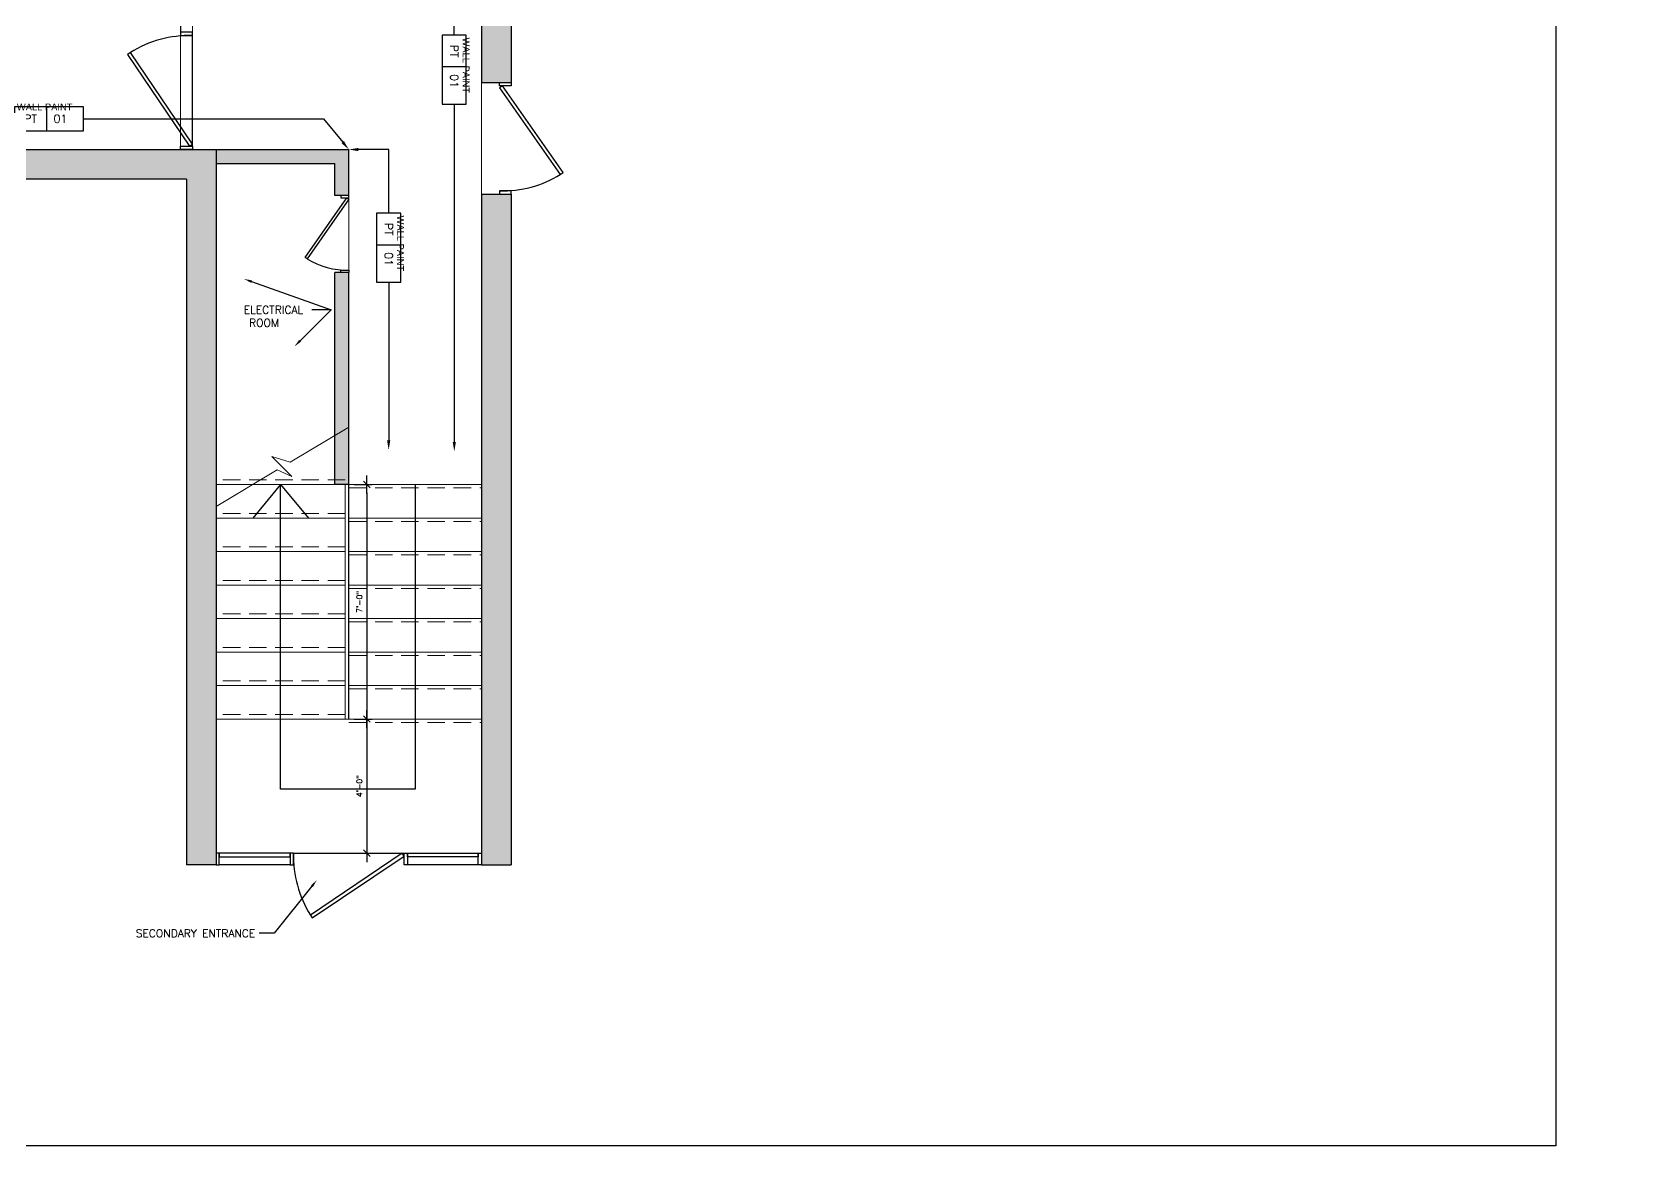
# Model space of a CAD drawing. Header units: inches. Extents: x -11160 to 9368, y -3485 to 2663.
# Drawn here: x 456 to 1034, y -3362 to -2964 of the extents above; entities that cross this region are included whole.
import ezdxf
from ezdxf import colors
from ezdxf.entities.mleader import LeaderData, LeaderLine
from ezdxf.enums import TextEntityAlignment as Align
from ezdxf.math import Vec2, Vec3

# ---------------------------------------------------------------- set-up
doc = ezdxf.new("R2018")
doc.units = ezdxf.units.IN
doc.header["$MEASUREMENT"] = 0
doc.linetypes.add('CENTER', pattern=[2, 1.25, -0.25, 0.25, -0.25])
doc.linetypes.add('HIDDEN', pattern=[0.375, 0.25, -0.125])
for name, color, linetype in [('A-WALL', 4, 'Continuous'), ('A-WINDOW', 1, 'Continuous'), ('MD-FF-HATCH-6', 8, 'Continuous'), ('SM-A-NOTE', 2, 'Continuous'), ('SM-COM-GRID', 8, 'CENTER'), ('SM-FF-IDEN', 2, 'Continuous'), ('SM-RCP-TEXT', 2, 'Continuous'), ('YP-DOOR', 1, 'Continuous')]:
    doc.layers.add(name, color=color, linetype=linetype)
doc.layers.add('D-D FLOOR', color=2, linetype='Continuous', lineweight=9)
doc.layers.add('I-8-Gray', color=1, linetype='Continuous', lineweight=9)
doc.styles.add('SM-LEADER-00', font='romans.shx')
doc.styles.add('SMI-24', font='romans.shx', dxfattribs={"height": 2})
doc.styles.add('SMM-1', font='romans.shx', dxfattribs={"height": 2})
doc.dimstyles.new('SMI-24', dxfattribs={"dimscale": 24, "dimtxt": 2, "dimasz": 0.125, "dimexe": 0.078125, "dimexo": 0.078125, "dimgap": 0.0625, "dimtad": 1, "dimdec": 3, "dimrnd": 0.25, "dimzin": 3, "dimdsep": 46, "dimlunit": 4, "dimtxsty": 'SMI-24', "dimblk": 'SMI-thick', "dimcen": 0.09375, "dimclrd": 1, "dimclre": 1, "dimclrt": 2, "dimadec": 0, "dimazin": 0, "dimtfac": 0.09375, "dimtdec": 3, "dimtmove": 2, "dimatfit": 3, "dimfxl": 0.078125, "dimfrac": 2, "dimtolj": 1, "dimtzin": 3, "dimarcsym": 0})

# ---------------------------------------------------------------- blocks, each defined once
blk = doc.blocks.new('SMI-thick')
at = {"color": 0, "linetype": 'Continuous'}
blk.add_line((-1.08, 0), (1.08, 0), dxfattribs=at)
at = {"color": 4, "linetype": 'Continuous'}
blk.add_line((0.39, 0.39), (-0.39, -0.39), dxfattribs=at)
blk = doc.blocks.new('*D378')
at = {"layer": 'A-WALL', "color": 1, "lineweight": -2, "transparency": 16777216}
for p, q in [((571.12, -3125.6), (577.6, -3125.6)), ((575.73, -3128.6), (575.73, -3206.58)), ((571.12, -3209.58), (577.6, -3209.58))]:
    blk.add_line(p, q, dxfattribs=at)
at = {"layer": 'Defpoints', "color": 0, "transparency": 16777216}
for p in [(569.25, -3125.6), (569.25, -3209.58), (575.73, -3209.58)]:
    blk.add_point(p, dxfattribs=at)
at = {"layer": 'A-WALL', "color": 1, "lineweight": -2, "transparency": 16777216, "xscale": 3, "yscale": 3, "zscale": 3}
for p, rotation in [((575.73, -3125.6), 90), ((575.73, -3209.58), 270)]:
    blk.add_blockref('SMI-thick', p, dxfattribs=dict(at, rotation=rotation))
at = {"layer": 'A-WALL', "color": 2, "transparency": 16777216, "insert": (573.04, -3167.59), "char_height": 2, "attachment_point": 5, "rotation": 90, "style": 'SMI-24'}
blk.add_mtext('\\A1;7\'-0"', dxfattribs=at)
blk = doc.blocks.new('*D379')
at = {"layer": 'A-WALL', "color": 1, "lineweight": -2, "transparency": 16777216}
for p, q in [((571.12, -3209.58), (577.6, -3209.58)), ((575.73, -3212.58), (575.73, -3254.6)), ((571.12, -3257.6), (577.6, -3257.6))]:
    blk.add_line(p, q, dxfattribs=at)
at = {"layer": 'Defpoints', "color": 0, "transparency": 16777216}
for p in [(569.25, -3209.58), (569.25, -3257.6), (575.73, -3257.6)]:
    blk.add_point(p, dxfattribs=at)
at = {"layer": 'A-WALL', "color": 1, "lineweight": -2, "transparency": 16777216, "xscale": 3, "yscale": 3, "zscale": 3}
for p, rotation in [((575.73, -3209.58), 90), ((575.73, -3257.6), 270)]:
    blk.add_blockref('SMI-thick', p, dxfattribs=dict(at, rotation=rotation))
at = {"layer": 'A-WALL', "color": 2, "transparency": 16777216, "insert": (573.04, -3233.59), "char_height": 2, "attachment_point": 5, "rotation": 90, "style": 'SMI-24'}
blk.add_mtext('\\A1;4\'-0"', dxfattribs=at)
blk = doc.blocks.new('*U424')
at = {"color": 1}
blk.add_line((7.93, 3.02), (7.93, -2.98), dxfattribs=at)
at = {"color": 1, "linetype": 'ByBlock'}
for points in [[(-59.7, 0.02, 0.8, 0, 0), (-62.1, 0.02, 0, 0, 0)], [(81.99, -5.82, 0.8, 0, 0), (83.51, -7.68, 0, 0, 0)]]:
    blk.add_lwpolyline(points, format="xyseb", dxfattribs=at)
for points in [[(-53.07, 0.02), (-59.7, 0.02)], [(0, 0.02), (-53.07, 0.02)], [(17.23, 0.02), (77.2, 0.02)], [(77.2, 0.02), (81.99, -5.82)]]:
    blk.add_lwpolyline(points, dxfattribs=at)
at = {"color": 0}
blk.add_lwpolyline([(0, -2.98), (17.23, -2.98), (17.23, 3.02), (0, 3.02)], close=True, dxfattribs=at)
at = {"color": 2, "lineweight": 30, "flags": 104}
blk.add_attdef('NAME', text='', height=2, dxfattribs=at).set_placement((0.57, 3.83), align=Align.BOTTOM_LEFT)
at = {"color": 2, "style": 'SMM-1'}
blk.add_attdef('TYP', text='', height=2, dxfattribs=at).set_placement((3.96, 0.02), align=Align.MIDDLE_CENTER)
blk.add_attdef('XXX', text='', height=2, dxfattribs=at).set_placement((9.73, 0.02), align=Align.MIDDLE_LEFT)
blk = doc.blocks.new('*U423')
at = {"color": 1}
blk.add_line((7.93, 3.02), (7.93, -2.98), dxfattribs=at)
at = {"color": 1, "linetype": 'ByBlock'}
for points in [[(-10.87, 5.18, 0.8, 0, 0), (-12.62, 6.82, 0, 0, 0)], [(101.7, 0.02, 0.8, 0, 0), (104.11, 0.02, 0, 0, 0)]]:
    blk.add_lwpolyline(points, format="xyseb", dxfattribs=at)
for points in [[(-5.35, 0.02), (-10.87, 5.18)], [(0, 0.02), (-5.35, 0.02)], [(17.23, 0.02), (70.3, 0.02)], [(70.3, 0.02), (101.7, 0.02)]]:
    blk.add_lwpolyline(points, dxfattribs=at)
at = {"color": 0}
blk.add_lwpolyline([(0, -2.98), (17.23, -2.98), (17.23, 3.02), (0, 3.02)], close=True, dxfattribs=at)
at = {"color": 2, "lineweight": 30, "flags": 104}
blk.add_attdef('NAME', text='', height=2, dxfattribs=at).set_placement((0.57, 3.83), align=Align.BOTTOM_LEFT)
at = {"color": 2, "style": 'SMM-1'}
blk.add_attdef('TYP', text='', height=2, dxfattribs=at).set_placement((3.96, 0.02), align=Align.MIDDLE_CENTER)
blk.add_attdef('XXX', text='', height=2, dxfattribs=at).set_placement((9.73, 0.02), align=Align.MIDDLE_LEFT)
blk = doc.blocks.new('*U422')
at = {"color": 1}
blk.add_line((7.93, 3.02), (7.93, -2.98), dxfattribs=at)
at = {"color": 1, "linetype": 'ByBlock'}
for points in [[(0, 0.02), (-15.95, 0.02)], [(-15.95, 0.02), (-15.95, -7.54)], [(17.23, 0.02), (52.17, 0.02)], [(52.17, 0.02), (56.8, 0.02)]]:
    blk.add_lwpolyline(points, dxfattribs=at)
at = {"color": 0}
blk.add_lwpolyline([(0, -2.98), (17.23, -2.98), (17.23, 3.02), (0, 3.02)], close=True, dxfattribs=at)
at = {"color": 1, "linetype": 'ByBlock'}
for points in [[(56.8, 0.02, 0.8, 0, 0), (59.2, 0.02, 0, 0, 0)], [(-15.95, -7.54, 0.8, 0, 0), (-15.95, -9.94, 0, 0, 0)]]:
    blk.add_lwpolyline(points, format="xyseb", dxfattribs=at)
at = {"color": 2, "lineweight": 30, "flags": 104}
blk.add_attdef('NAME', text='', height=2, dxfattribs=at).set_placement((0.57, 3.83), align=Align.BOTTOM_LEFT)
at = {"color": 2, "style": 'SMM-1'}
blk.add_attdef('TYP', text='', height=2, dxfattribs=at).set_placement((3.96, 0.02), align=Align.MIDDLE_CENTER)
blk.add_attdef('XXX', text='', height=2, dxfattribs=at).set_placement((9.73, 0.02), align=Align.MIDDLE_LEFT)

msp = doc.modelspace()

# ---------------------------------------------------------------- hatches: boundary and pattern name
at = {"layer": 'SM-COM-GRID'}
h = msp.add_hatch(color=256, dxfattribs=at)
h.dxf.hatch_style = 1
h.paths.add_polyline_path([(521.74662, -2778.08923), (596.74662, -2778.08923), (596.74662, -2767.52816), (511.18555, -2767.52816), (511.18555, -2936.08923), (463.06126, -2936.08923), (463.06126, -2940.19181), (463.06126, -2946.6503), (509.06126, -2946.6503), (521.74662, -2946.6503)])
h.paths.add_polyline_path([(701.58013, -2767.52816), (636.74662, -2767.52816), (636.74662, -2771.63074), (636.74662, -2778.08923), (701.58013, -2778.08923)])
h.paths.add_polyline_path([(752.59653, -2767.52816), (701.58013, -2767.52816), (701.58013, -2778.08923), (752.59653, -2778.08923)])
h.paths.add_polyline_path([(815.24662, -2756.08923), (775.24662, -2756.08923), (775.24662, -2745.30328), (764.74662, -2745.30328), (764.74662, -2767.52816), (752.59653, -2767.52816), (752.59653, -2778.08923), (761.74662, -2778.08923), (761.74662, -2780.08923), (775.24662, -2780.08923), (775.24662, -2778.08923), (815.24662, -2778.08923)])
h.paths.add_polyline_path([(799.24662, -2883.08923), (761.74662, -2883.08923), (761.74662, -2886.15205), (788.74662, -2886.15205), (788.74662, -2936.08923), (701.4761, -2936.08923), (701.4761, -2936.63574), (680.01714, -2936.63574), (680.01714, -2936.08923), (616.74662, -2936.08923), (616.74662, -2981.6503), (627.30769, -2981.6503), (627.30769, -2946.6503), (799.24662, -2946.6503)])
h.paths.add_polyline_path([(627.30769, -3021.6503), (623.20512, -3021.6503), (616.74662, -3021.6503), (616.74662, -3125.6503), (616.74662, -3261.83565), (627.30769, -3261.83565)])
h.paths.add_polyline_path([(569.24662, -3005.6503), (521.74662, -3005.6503), (521.74662, -3010.6503), (564.24662, -3010.6503), (564.24662, -3022.1503), (569.24662, -3022.1503)])
h.paths.add_polyline_path([(569.24662, -3049.6503), (566.4261, -3049.6503), (564.24662, -3049.6503), (564.24662, -3108.09486), (569.24662, -3105.10561)])
h.paths.add_polyline_path([(569.24662, -3105.10561), (564.24662, -3108.09486), (564.24662, -3125.6503), (569.24662, -3125.6503)])
h.paths.add_polyline_path([(423.06126, -2936.08923), (18.06126, -2936.08923), (18.06126, -2940.19181), (18.06126, -2946.6503), (423.06126, -2946.6503)])
h.paths.add_polyline_path([(-21.93874, -2936.08923), (-66.93874, -2936.08923), (-66.93874, -2946.6503), (-21.93874, -2946.6503)])
h.paths.add_polyline_path([(-185.99981, -2694.08923), (-162.99981, -2694.08923), (-162.99981, -2683.52816), (-196.56087, -2683.52816), (-196.56087, -2936.08923), (-185.99981, -2936.08923)])
h.paths.add_polyline_path([(-108.99981, -2871.58923), (-185.99981, -2871.58923), (-185.99981, -2876.58923), (-108.99981, -2876.58923)])
h.paths.add_polyline_path([(-108.99981, -2904.58923), (-111.87161, -2904.58923), (-113.99981, -2904.58923), (-113.99981, -2936.08923), (-108.99981, -2936.08923)])
h.paths.add_polyline_path([(-44.43874, -2683.52816), (-90.99981, -2683.52816), (-90.99981, -2694.08923), (-54.99981, -2694.08923), (-54.99981, -2936.08923), (-44.43874, -2936.08923)])
h.paths.add_polyline_path([(-106.93874, -2936.08923), (-518.93874, -2936.08923), (-518.93874, -2940.19181), (-518.93874, -2946.6503), (-106.93874, -2946.6503), (-106.93874, -2942.54773)])
h.paths.add_polyline_path([(-141.93873, -3012.1088), (-141.93873, -3005.6503), (-591.93873, -3005.6503), (-591.93873, -3016.21137), (-141.93873, -3016.21137)])
h.paths.add_polyline_path([(69.06127, -3012.1088), (69.06127, -3005.6503), (-101.93873, -3005.6503), (-101.93873, -3016.21137), (69.06127, -3016.21137)])
h.paths.add_polyline_path([(189.06127, -3012.1088), (189.06127, -3005.6503), (109.06127, -3005.6503), (109.06127, -3016.21137), (189.06127, -3016.21137)])
h.paths.add_polyline_path([(521.74662, -3005.6503), (513.24662, -3005.6503), (229.06127, -3005.6503), (229.06127, -3016.21137), (511.18555, -3016.21137), (511.18555, -3261.83565), (521.74662, -3261.83565), (521.74662, -3257.6503)])

# ---------------------------------------------------------------- linework, layer by layer
at = {"layer": 'A-WALL'}
for p, q in [((513.24662, -3004.41281), (513.24661, -2964.79255)), ((229.06127, -3005.5991), (569.24662, -3005.5991)), ((521.74662, -3005.5991), (521.74662, -3261.78445)), ((521.74662, -3010.5991), (564.24662, -3010.5991)), ((564.24662, -3022.0991), (564.24662, -3010.5991)), ((569.24662, -3022.0991), (569.24662, -3005.5991)), ((511.18555, -3016.16017), (229.06127, -3016.16017)), ((511.18555, -3016.16017), (511.18555, -3261.78445)), ((564.24662, -3125.5991), (564.24662, -3049.5991)), ((569.24662, -3209.5991), (569.24662, -3049.5991)), ((549.43649, -3257.59909), (589.05675, -3257.5991))]:
    msp.add_line(p, q, dxfattribs=at)
for points in [[(616.74662, -2936.03803), (616.74662, -2981.5991)], [(627.30769, -2946.5991), (627.30769, -2981.5991)], [(616.74662, -2981.5991), (627.30769, -2981.5991)], [(616.74662, -2981.5991), (627.30769, -2981.5991)], [(569.24662, -3022.0991), (564.24662, -3022.0991)], [(616.74662, -3021.5991), (616.74662, -3261.78445)], [(616.74662, -3021.5991), (627.30769, -3021.5991)], [(616.74662, -3021.5991), (627.30769, -3021.5991)], [(627.30769, -3021.5991), (627.30769, -3261.78445)], [(569.24662, -3049.5991), (564.24662, -3049.5991)], [(569.24662, -3125.5991), (564.24662, -3125.5991)], [(521.74662, -3261.78445), (511.18555, -3261.78445)], [(616.74662, -3261.78445), (627.30769, -3261.78445)]]:
    msp.add_lwpolyline(points, dxfattribs=at)
at = {"layer": 'A-WALL', "color": 8}
for centre, radius, start, end in [((512.19445, -3004.48291), 39.70483, 88.48149077, 122.12821955), ((624.23648, -2981.53039), 38.91955, 268.48149077, 302.12821955), ((568.53756, -3022.05186), 26.75719, 237.87178045, 271.51850923), ((589.12684, -3258.65127), 39.70483, 178.48149077, 212.12821955)]:
    msp.add_arc(centre, radius, start, end, dxfattribs=at)
at = {"layer": 'A-WINDOW', "color": 3}
for points in [[(509.06126, -2964.79255), (513.24661, -2964.79255), (513.24661, -2963.60627), (509.06126, -2963.60627)], [(627.30769, -2982.76192), (623.20512, -2982.76192), (623.20512, -2981.5991), (627.30769, -2981.5991)], [(509.06127, -3004.41281), (513.24662, -3004.41281), (513.24662, -3005.5991), (509.06127, -3005.5991)], [(566.4261, -3022.89854), (569.24662, -3022.89854), (569.24662, -3022.0991), (566.4261, -3022.0991)], [(627.30769, -3020.43627), (623.20512, -3020.43627), (623.20512, -3021.5991), (627.30769, -3021.5991)], [(566.4261, -3048.79966), (569.24662, -3048.79966), (569.24662, -3049.5991), (566.4261, -3049.5991)], [(522.88037, -3261.78445), (522.88037, -3257.5991), (521.74662, -3257.5991), (521.74662, -3261.78445)], [(549.43649, -3261.78444), (549.43649, -3257.59909), (548.2502, -3257.59909), (548.2502, -3261.78444)], [(589.05675, -3261.78445), (589.05675, -3257.5991), (590.24303, -3257.5991), (590.24303, -3261.78445)], [(615.56033, -3261.78445), (615.56033, -3257.5991), (616.74662, -3257.5991), (616.74662, -3261.78445)]]:
    msp.add_lwpolyline(points, close=True, dxfattribs=at)
at = {"layer": 'D-D FLOOR'}
for p, q in [((567.93412, -3125.5991), (521.74662, -3125.5991)), ((569.24662, -3125.5991), (616.74662, -3125.5991)), ((567.93412, -3137.5991), (521.74662, -3137.5991)), ((569.24662, -3137.5991), (616.74662, -3137.5991)), ((567.93412, -3149.5991), (521.74662, -3149.5991)), ((569.24662, -3149.5991), (616.74662, -3149.5991)), ((567.93412, -3161.5991), (521.74662, -3161.5991)), ((569.24662, -3161.5991), (616.74662, -3161.5991)), ((567.93412, -3173.5991), (521.74662, -3173.5991)), ((569.24662, -3173.5991), (616.74662, -3173.5991)), ((567.93412, -3185.5991), (521.74662, -3185.5991)), ((569.24662, -3185.5991), (616.74662, -3185.5991)), ((567.93412, -3197.5991), (521.74662, -3197.5991)), ((569.24662, -3197.5991), (616.74662, -3197.5991)), ((567.93412, -3209.5991), (521.74662, -3209.5991)), ((569.24662, -3209.5991), (616.74662, -3209.5991))]:
    msp.add_line(p, q, dxfattribs=at)
for points in [[(509.06126, -2946.5991), (-663.93873, -2946.5991), (-663.93873, -3005.5991), (509.06126, -3005.5991)], [(569.24662, -3125.5991), (567.93412, -3125.5991), (567.93412, -3209.57859), (569.24662, -3209.57859)]]:
    msp.add_lwpolyline(points, close=True, dxfattribs=at)
msp.add_lwpolyline([(513.24661, -2946.5991), (616.74662, -2946.5991), (616.74662, -3125.5991), (569.24662, -3125.5991), (569.24662, -3005.5991), (513.24662, -3005.5991), (513.24661, -2946.5991)], dxfattribs=at)
at = {"layer": 'Defpoints', "color": 6}
msp.add_lwpolyline([(-1452.05082, -2368.86005), (1001.30141, -2368.86005), (1001.30141, -3362.39446), (-1452.05082, -3362.39446)], close=True, dxfattribs=at)
at = {"layer": 'I-8-Gray', "linetype": 'HIDDEN', "ltscale": 25}
for p, q in [((567.93412, -3123.93736), (521.74662, -3123.93736)), ((569.24662, -3126.80185), (616.74662, -3126.80185)), ((567.93412, -3135.93736), (521.74662, -3135.93736)), ((569.24662, -3138.80185), (616.74662, -3138.80185)), ((567.93412, -3147.93736), (521.74662, -3147.93736)), ((569.24662, -3150.80185), (616.74662, -3150.80185)), ((567.93412, -3159.93736), (521.74662, -3159.93736)), ((569.24662, -3162.80185), (616.74662, -3162.80185)), ((567.93412, -3171.93736), (521.74662, -3171.93736)), ((569.24662, -3174.80185), (616.74662, -3174.80185)), ((567.93412, -3183.93736), (521.74662, -3183.93736)), ((569.24662, -3186.80185), (616.74662, -3186.80185)), ((567.93412, -3195.93736), (521.74662, -3195.93736)), ((569.24662, -3198.80185), (616.74662, -3198.80185)), ((567.93412, -3207.93736), (521.74662, -3207.93736)), ((569.24662, -3210.80185), (616.74662, -3210.80185))]:
    msp.add_line(p, q, dxfattribs=at)
at = {"layer": 'I-8-Gray'}
msp.add_lwpolyline([(521.74662, -3133.39433), (543.54906, -3120.35975), (548.80662, -3122.74204), (541.65796, -3115.52703), (548.23246, -3117.61771), (569.24662, -3105.05441)], dxfattribs=at)
at = {"layer": 'MD-FF-HATCH-6'}
for points in [[(544.84037, -3125.5991), (534.90736, -3137.5991)], [(592.99662, -3125.5991), (592.99662, -3234.7097), (544.84037, -3234.7097), (544.84037, -3125.5991)], [(544.84037, -3125.5991), (554.77338, -3137.5991)]]:
    msp.add_lwpolyline(points, dxfattribs=at)
at = {"layer": 'YP-DOOR'}
for p, q in [((509.06126, -2947.78538), (509.06126, -2963.60627)), ((548.2502, -3261.78445), (522.88037, -3261.78445)), ((615.56033, -3261.78445), (590.24303, -3261.78445))]:
    msp.add_line(p, q, dxfattribs=at)
for points in [[(512.18799, -3004.41281), (513.24662, -3003.70026), (491.07879, -2970.85847), (490.0562, -2971.53184)], [(624.24281, -2982.76192), (623.20512, -2983.46038), (644.93451, -3014.4898), (645.93687, -3013.82976)], [(568.53321, -3022.89854), (569.24662, -3023.37873), (554.30766, -3044.71146), (553.61854, -3044.25768)], [(522.88037, -3257.5991), (522.88037, -3258.89921), (548.2502, -3258.89921), (548.2502, -3257.5991)], [(589.05675, -3258.65772), (588.3442, -3257.59909), (555.50241, -3279.76692), (556.17577, -3280.78951)], [(615.56033, -3257.5991), (615.56033, -3258.89921), (590.24357, -3258.89921), (590.24357, -3257.5991)]]:
    msp.add_lwpolyline(points, close=True, dxfattribs=at)

# ---------------------------------------------------------------- block references
at = {"layer": 'SM-FF-IDEN', "color": 1}
ref = msp.add_blockref('*U423', (606.97749, -2964.67863), dxfattribs=dict(at, xscale=1.432204072396283, yscale=1.432204072396283, zscale=1.432204072396283, rotation=270))
ref.add_attrib('TYP', 'PT', dxfattribs={"layer": 'SM-A-NOTE', "height": 2.864408, "rotation": 270, "style": 'SMM-1'}).set_placement((607.00692, -2970.35699), align=Align.MIDDLE_CENTER)
ref.add_attrib('XXX', '01', dxfattribs={"layer": 'SM-A-NOTE', "height": 2.864408, "rotation": 270, "style": 'SMM-1'}).set_placement((607.00692, -2978.6174), align=Align.MIDDLE_LEFT)
lines = msp.add_mtext('WALL PAINT', dxfattribs={"layer": '0', "color": 2, "insert": (612.45661, -2965.49191), "char_height": 2.5, "attachment_point": 1, "rotation": 270})
ref.add_attrib('NAME', '', (612.45661, -2965.49191), dxfattribs={"flags": 2}).embed_mtext(lines)
ref = msp.add_blockref('*U424', (449.63723, -2994.59686), dxfattribs=dict(at, xscale=1.432204072396283, yscale=1.432204072396283, zscale=1.432204072396283))
ref.add_attrib('TYP', 'PT', dxfattribs={"layer": 'SM-A-NOTE', "height": 2.864408, "style": 'SMM-1'}).set_placement((455.3156, -2994.56744), align=Align.MIDDLE_CENTER)
ref.add_attrib('XXX', '01', dxfattribs={"layer": 'SM-A-NOTE', "height": 2.864408, "style": 'SMM-1'}).set_placement((463.576, -2994.56744), align=Align.MIDDLE_LEFT)
lines = msp.add_mtext('WALL PAINT', dxfattribs={"layer": '0', "color": 2, "insert": (450.45051, -2989.11774), "char_height": 2.5, "attachment_point": 1})
ref.add_attrib('NAME', '', (450.45051, -2989.11774), dxfattribs={"flags": 104}).embed_mtext(lines)
ref = msp.add_blockref('*U422', (583.48348, -3028.44906), dxfattribs=dict(at, xscale=1.432204072396283, yscale=1.432204072396283, zscale=1.432204072396283, rotation=270))
ref.add_attrib('TYP', 'PT', dxfattribs={"layer": 'SM-A-NOTE', "height": 2.864408, "rotation": 270, "style": 'SMM-1'}).set_placement((583.51291, -3034.12742), align=Align.MIDDLE_CENTER)
ref.add_attrib('XXX', '01', dxfattribs={"layer": 'SM-A-NOTE', "height": 2.864408, "rotation": 270, "style": 'SMM-1'}).set_placement((583.51291, -3042.38782), align=Align.MIDDLE_LEFT)
lines = msp.add_mtext('WALL PAINT', dxfattribs={"layer": '0', "color": 2, "insert": (588.96261, -3029.26233), "char_height": 2.5, "attachment_point": 1, "rotation": 270})
ref.add_attrib('NAME', '', (588.96261, -3029.26233), dxfattribs={"flags": 2}).embed_mtext(lines)

# ---------------------------------------------------------------- dimensions: what is measured, and where the dimension line sits
at = {"layer": 'A-WALL'}
for base, p1, p2, picture, middle in [((575.72954, -3209.57859), (569.24662, -3125.5991), (569.24662, -3209.57859), '*D378', (573.03907, -3167.58884)), ((575.72954, -3257.5991), (569.24662, -3209.57859), (569.24662, -3257.5991), '*D379', (573.03907, -3233.58884))]:
    dim = msp.add_linear_dim(base=base, p1=p1, p2=p2, angle=90, dimstyle='SMI-24', dxfattribs=at)
    dim.commit()
    dim.dimension.update_dxf_attribs({"geometry": picture, "text_midpoint": middle})

# ---------------------------------------------------------------- leaders
at = {"layer": 'SM-RCP-TEXT'}
ml = msp.add_multileader_mtext('Standard', dxfattribs=at)
ml.set_content('CORRIDOR', color=256, style='SM-LEADER-00')
ml.set_leader_properties(color=1)
ml.build(insert=Vec2(0, 0))
ml.multileader.update_dxf_attribs({"dogleg_length": 3, "arrow_head_size": 2.8, "scale": 50})
ctx = ml.context
ctx.base_point, ctx.scale, ctx.char_height, ctx.arrow_head_size, ctx.landing_gap_size, ctx.plane_origin = Vec3(-88.15794, -2975.93988), 50, 2.8, 2.8, 1.4, Vec3(-120.32932, -2958.09188)
notes = []
notes.append((ctx, [(1, (1, 1, 0), (-58.25135, -2975.93988), (-1, 0), 6.97325, [(0, [(-86.64817, -2964.90041)], 0, []), (1, [(-66.04713, -2986.94444)], 0, [])])]))
ctx.mtext.insert, ctx.mtext.rotation, ctx.mtext.width, ctx.mtext.flow_direction = Vec3(-86.75794, -2974.53988), 6.283185307, 57.3412941, 5
ml = msp.add_multileader_mtext('Standard', dxfattribs=at)
ml.set_content('ELECTRICAL\\P ROOM', color=256, style='SM-LEADER-00')
ml.set_leader_properties(color=1)
ml.build(insert=Vec2(0, 0))
ml.multileader.update_dxf_attribs({"dogleg_length": 3, "arrow_head_size": 2.8, "scale": 50})
ctx = ml.context
ctx.base_point, ctx.scale, ctx.char_height, ctx.arrow_head_size, ctx.landing_gap_size, ctx.plane_origin = Vec3(530.26701, -3063.00444), 50, 2.8, 2.8, 1.4, Vec3(498.09564, -3045.15644)
notes.append((ctx, [(1, (1, 1, 0), (562.9736, -3063.00444), (-1, 0), 6.97325, [(0, [(531.77678, -3051.96498)], 0, []), (1, [(549.79099, -3076.10866)], 0, [])])]))
ctx.mtext.insert, ctx.mtext.rotation, ctx.mtext.width, ctx.mtext.flow_direction = Vec3(531.66701, -3061.60444), 6.283185307, 57.3412941, 5
ml = msp.add_multileader_mtext('Standard', dxfattribs=at)
ml.set_content('SECONDARY ENTRANCE ', color=256, style='SM-LEADER-00')
ml.set_leader_properties(color=1)
ml.build(insert=Vec2(0, 0))
ml.multileader.update_dxf_attribs({"dogleg_length": 3, "arrow_head_size": 2.8, "scale": 50})
ctx = ml.context
ctx.base_point, ctx.scale, ctx.char_height, ctx.arrow_head_size, ctx.landing_gap_size, ctx.plane_origin = Vec3(486.86249, -3286.31464), 50, 2.8, 2.8, 1.4, Vec3(581.85861, -3268.46664)
ctx.text_align_type = 2
notes.append((ctx, [(0, (1, 1, 0), (542.47379, -3286.31464), (-1, 0), 5.34463, [(0, [(557.78841, -3267.2824)], 0, [])])]))
ctx.mtext.insert, ctx.mtext.width, ctx.mtext.alignment, ctx.mtext.flow_direction = Vec3(535.72915, -3284.91464), 57.3412941, 3, 5
for ctx, leaders in notes:
    for number, flags, end, landing, length, lines in leaders:
        leader = LeaderData()
        leader.index, (leader.has_last_leader_line, leader.has_dogleg_vector, leader.attachment_direction) = number, flags
        leader.last_leader_point, leader.dogleg_vector, leader.dogleg_length = Vec3(end), Vec3(landing), length
        for number, points, colour, breaks in lines:
            line = LeaderLine()
            line.index, line.vertices, line.color, line.breaks = number, Vec3.list(points), colors.encode_raw_color(colour), breaks
            leader.lines.append(line)
        ctx.leaders.append(leader)

doc.saveas('drawing.dxf')
